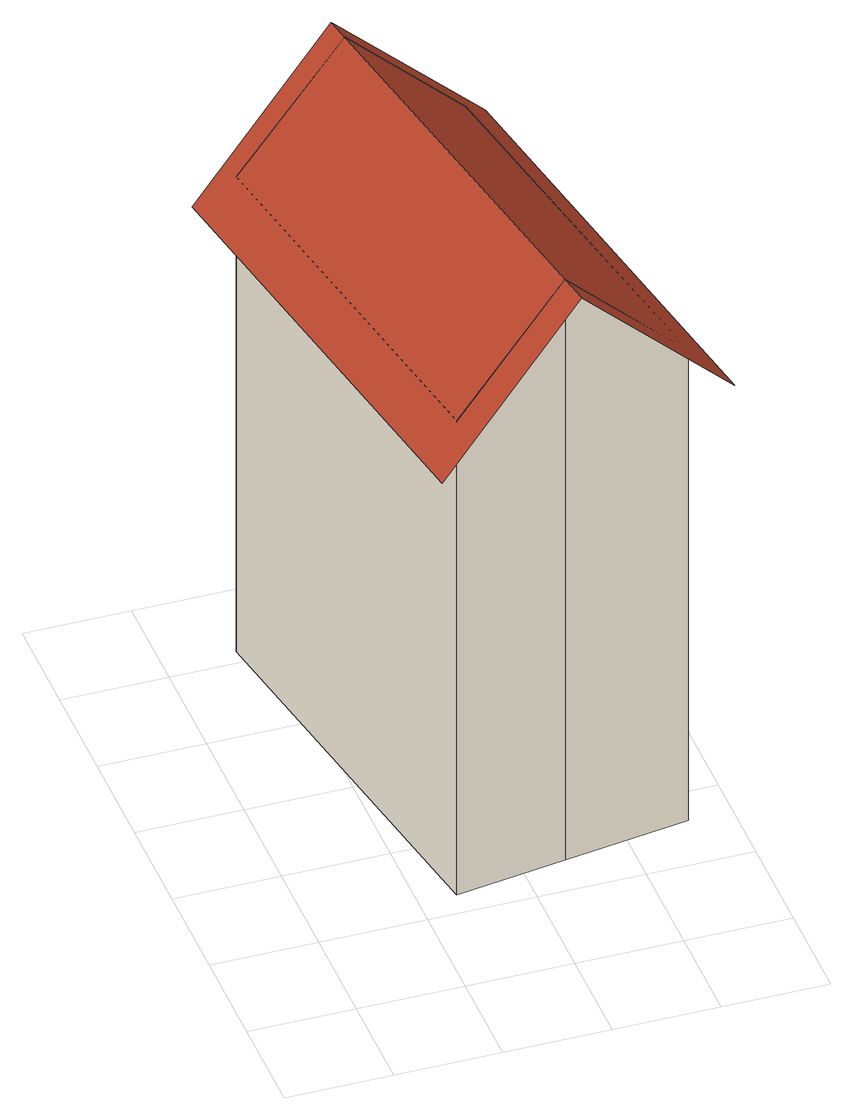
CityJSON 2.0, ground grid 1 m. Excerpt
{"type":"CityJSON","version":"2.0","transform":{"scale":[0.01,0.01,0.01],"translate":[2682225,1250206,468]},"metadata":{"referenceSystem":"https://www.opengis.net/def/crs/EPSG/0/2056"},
"CityObjects":{
"building1":{"type":"Building","attributes":{"class":"BB07","Herkunft":"EE_LB_2007","QualitaetStatus":1,"Region":2,"FileCreationDate":"2012-02-23","GebaeudeStatus":1},"children":["building1-1"]},
"building1-1":{"type":"BuildingPart","attributes":{"Geomtype":1},"parents":["building1"],"geometry":[{"type":"MultiSurface","lod":"2","boundaries":[[[0,1,2,3,4,5]],[[4,3,6,7]],[[3,2,8,6]],[[2,1,9,8]],[[1,0,10,9]],[[0,5,11,10]],[[5,4,7,11]],[[12,13,14,15]],[[13,16,17,14]]],"semantics":{"surfaces":[{"type":"GroundSurface"},{"type":"WallSurface"},{"type":"RoofSurface"}],"values":[0,1,1,1,1,1,1,2,2]}}]}
},
"vertices":[
[135,125,96],[67,516,96],[172,531,96],[288,548,96],[359,161,96],[240,142,96],[288,548,612],[359,161,608],[172,531,729],[67,516,613],[135,125,613],[240,142,729],[109,88,578],[245,112,729],[167,554,729],[32,531,578],[394,138,578],[317,580,578]
]}
